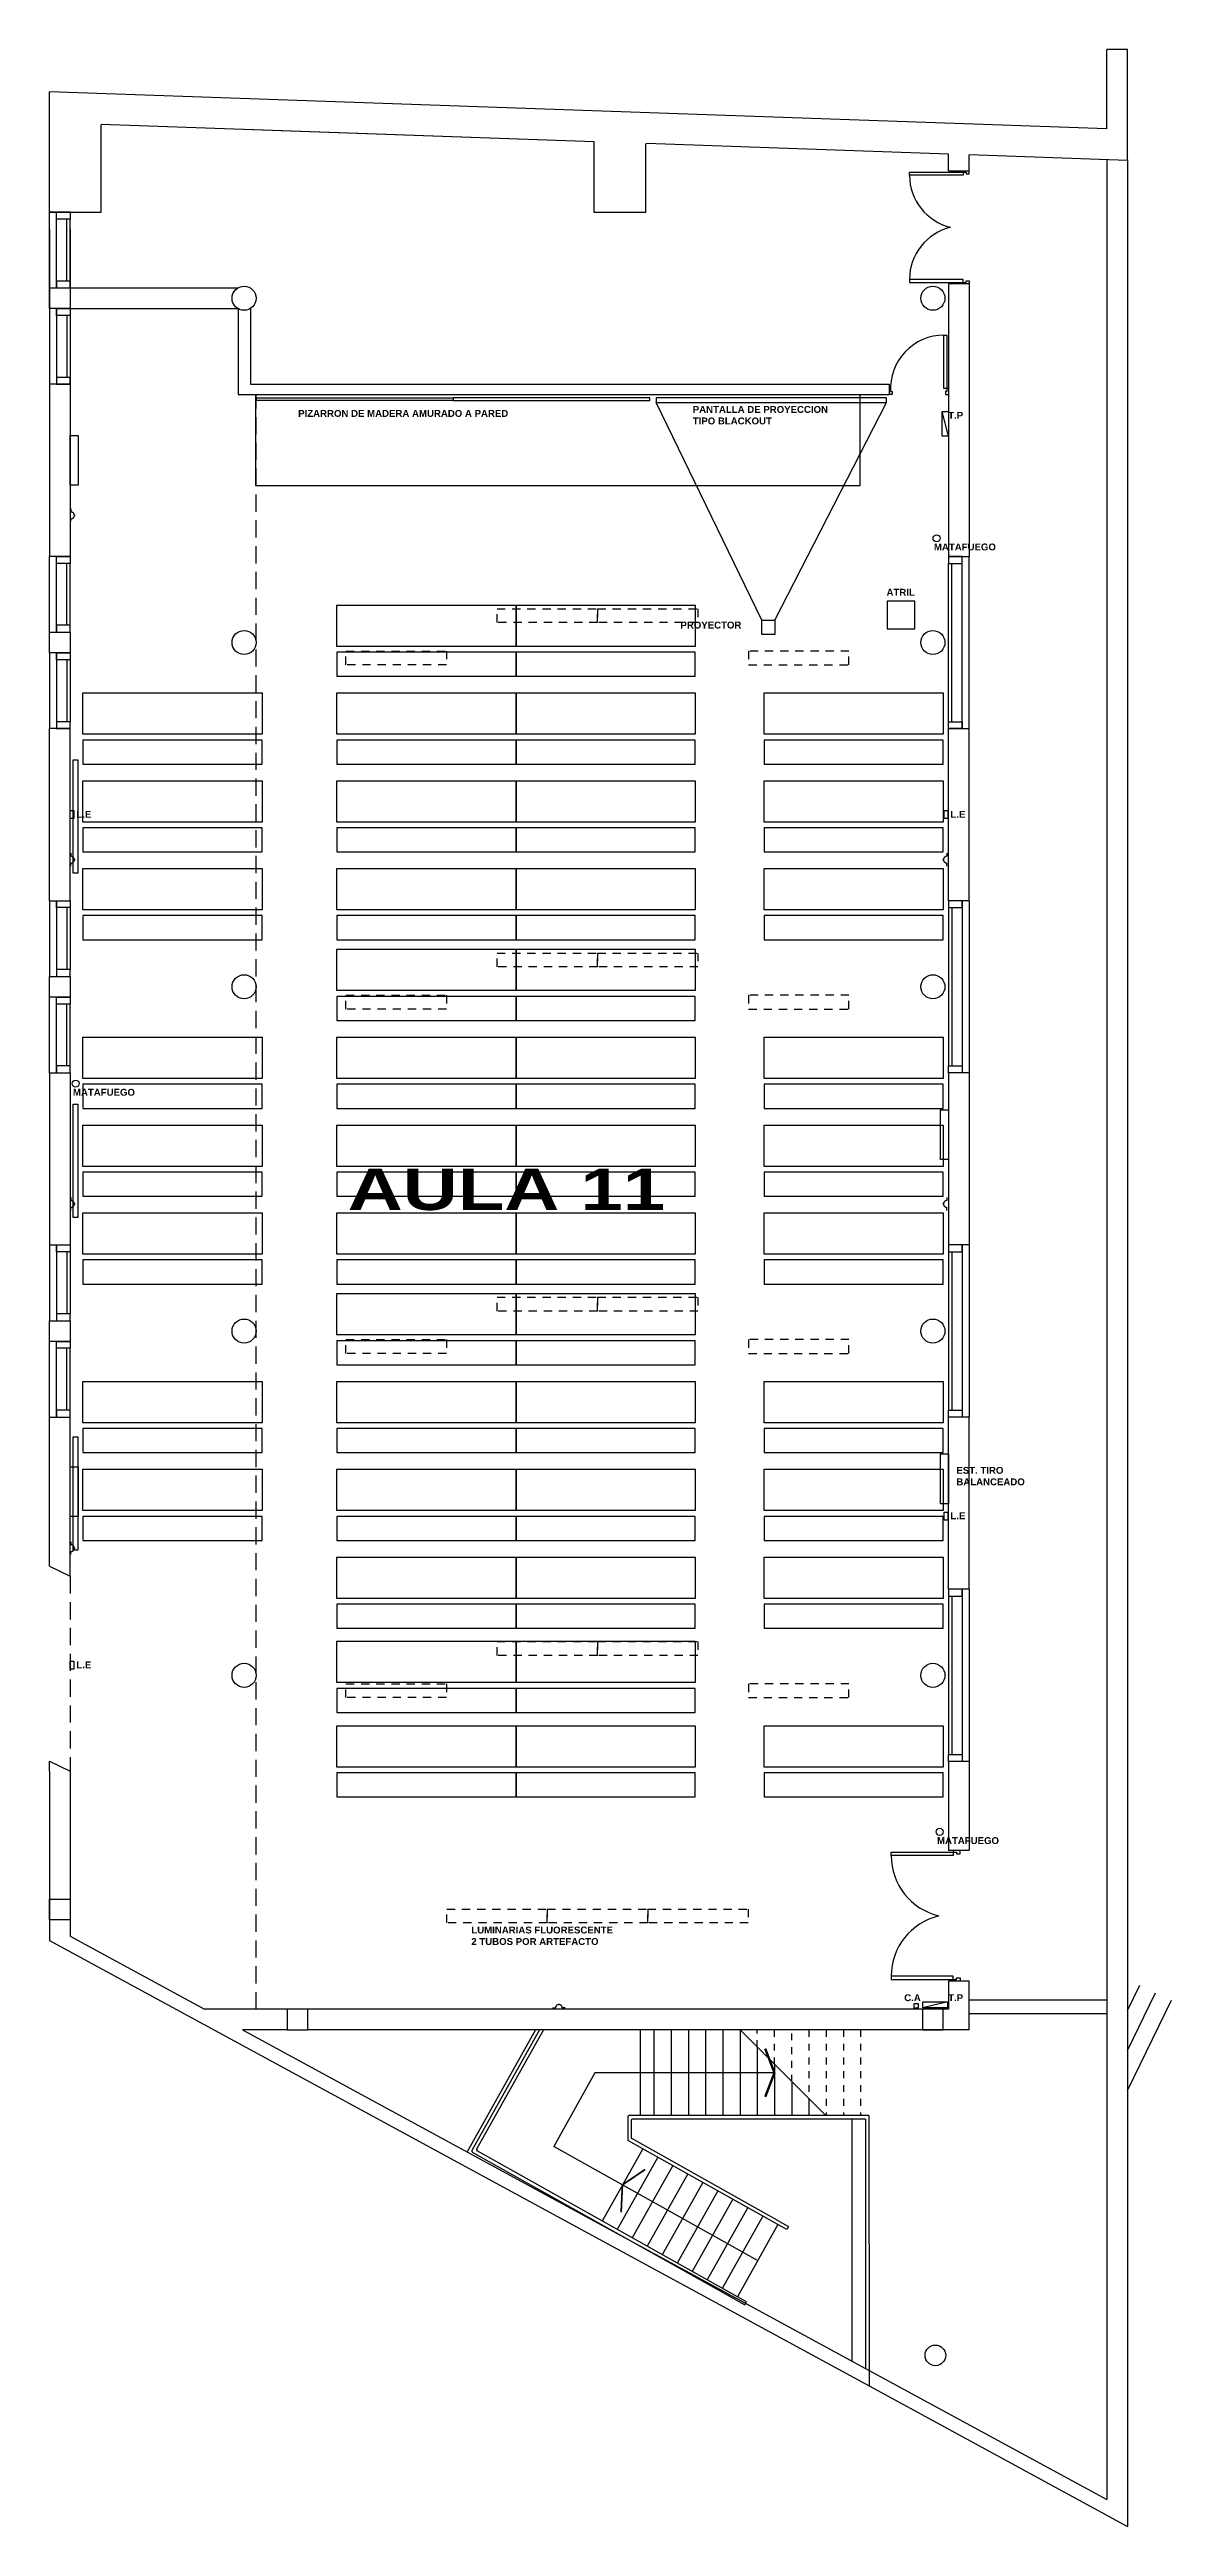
# Model space of a CAD drawing. Header units: millimetres. Extents: x 2030.2 to 2046.5, y 1336 to 1372.
import ezdxf

# ---------------------------------------------------------------- set-up
doc = ezdxf.new("R2010")
doc.units = ezdxf.units.MM
doc.linetypes.add('ACAD_ISO02W100', pattern=[15, 12, -3])
doc.linetypes.add('DASHED', pattern=[0.75, 0.5, -0.25])
for name, color, linetype in [('A-CARPINTERIAS PUERTAS', 2, 'Continuous'), ('A-MUROS', 5, 'Continuous'), ('A-PROYECCION', 3, 'DASHED'), ('BLOQUES', 1, 'Continuous'), ('CARPDET', 1, 'Continuous'), ('CARPINTERIAS', 2, 'Continuous'), ('dib - cotas', 1, 'Continuous'), ('dib - muro vista1', 1, 'Continuous'), ('dib - muro vista2', 2, 'Continuous'), ('dib - texto', 2, 'Continuous'), ('E-COLUMNAS CILINDRICAS', 6, 'Continuous'), ('ESTRUCTURA', 6, 'Continuous'), ('ESTUFAS', 50, 'Continuous'), ('iluminacion LED', 10, 'Continuous'), ('LUZ EMERGENCIA', 2, 'Continuous'), ('matafuegos', 1, 'Continuous'), ('mobiliario aulas', 7, 'Continuous'), ('SOLADOS EXTERIORES', 8, 'Continuous'), ('sonido', 1, 'Continuous'), ('T-LOCALES', 7, 'Continuous'), ('TABLERO PRINCIPAL', 1, 'Continuous'), ('tomas', 10, 'Continuous'), ('VISTA', 1, 'Continuous'), ('VISTA2', 2, 'Continuous'), ('VISTA4', 3, 'Continuous')]:
    doc.layers.add(name, color=color, linetype=linetype)
doc.layers.add('SUPERFICIES', color=6, linetype='Continuous', plot=False)
doc.styles.add('ARIAL', font='swisseb.ttf', dxfattribs={"width": 1.32})
doc.styles.add('STYLE1', font='swisseb.ttf', dxfattribs={"width": 1.32})

# ---------------------------------------------------------------- blocks, each defined once
blk = doc.blocks.new('P90DOBLE')
at = {"color": 3}
for points in [[(-0.00254, 0.04764), (-0.00254, 0.04637), (-0.0254, 0.04637), (-0.0254, 0.04764)], [(-0.00254, 0.00062), (-0.00254, 0.00189), (-0.0254, 0.00189), (-0.0254, 0.00062)]]:
    blk.add_lwpolyline(points, close=True, dxfattribs=at)
at = {"color": 2}
for points in [[(-0.00254, 0.04826), (-0.00254, 0.04764), (-0.00127, 0.04764), (-0.00127, 0.047), (0, 0.047), (0, 0.04764), (0, 0.04764), (0, 0.04826)], [(-0.00254, 0), (-0.00254, 0.00062), (-0.00127, 0.00062), (-0.00127, 0.00126), (0, 0.00126), (0, 0.00062), (0, 0.00062), (0, 0)]]:
    blk.add_lwpolyline(points, dxfattribs=at)
at = {"color": 1}
for centre, start, end in [((-0.00254, 0.04637), 180, 256.57303), ((-0.00254, 0.00189), 103.42697, 180)]:
    blk.add_arc(centre, 0.02286, start, end, dxfattribs=at)
blk = doc.blocks.new('aula11')
at = {"color": 3}
blk.add_lwpolyline([(-694.447, 379.217), (-694.49, 379.217), (-694.49, 379.994), (-694.447, 379.994)], close=True, dxfattribs=at)
at = {"color": 2}
for points in [[(-695.287, 379.217), (-695.266, 379.217), (-695.266, 379.174), (-695.244, 379.174), (-695.244, 379.13), (-695.266, 379.13), (-695.266, 379.13), (-695.287, 379.13)], [(-694.426, 379.217), (-694.447, 379.217), (-694.447, 379.174), (-694.469, 379.174), (-694.469, 379.13), (-694.447, 379.13), (-694.447, 379.13), (-694.426, 379.13)]]:
    blk.add_lwpolyline(points, dxfattribs=at)
at = {"color": 1}
blk.add_arc((-694.49, 379.217), 0.777, 89.9826, 183.2293, dxfattribs=at)
at = {"layer": 'A-MUROS'}
blk.add_line((-694.126, 361.78), (-694.426, 361.78), dxfattribs=at)
for points in [[(-692.126, 382.542), (-692.126, 382.543)], [(-691.826, 382.53), (-691.826, 382.532)], [(-691.826, 382.53), (-691.826, 382.532)]]:
    blk.add_lwpolyline(points, dxfattribs=at)
at = {"layer": 'A-PROYECCION', "ltscale": 0.03}
for p, q in [((-697.201, 355.13), (-697.201, 355.38)), ((-696.951, 354.88), (-696.951, 355.38)), ((-696.701, 354.63), (-696.701, 355.38)), ((-696.451, 355.38), (-696.451, 354.38)), ((-696.201, 355.38), (-696.201, 354.135)), ((-695.951, 355.38), (-695.951, 354.135)), ((-695.701, 355.38), (-695.701, 354.135))]:
    blk.add_line(p, q, dxfattribs=at)
at = {"layer": 'CARPDET'}
for p, q in [((-707.226, 380.78), (-707.226, 381.68)), ((-707.176, 380.78), (-707.176, 381.68)), ((-707.226, 380.28), (-707.226, 379.38)), ((-707.176, 380.28), (-707.176, 379.38)), ((-707.226, 375.78), (-707.226, 376.68)), ((-707.176, 375.78), (-707.176, 376.68)), ((-694.426, 374.38), (-694.426, 376.68)), ((-694.376, 374.38), (-694.376, 376.68)), ((-707.226, 375.28), (-707.226, 374.38)), ((-707.176, 375.28), (-707.176, 374.38)), ((-707.226, 371.68), (-707.226, 370.78)), ((-707.176, 371.68), (-707.176, 370.78)), ((-694.426, 371.68), (-694.426, 369.38)), ((-694.376, 371.68), (-694.376, 369.38)), ((-707.226, 369.38), (-707.226, 370.28)), ((-707.176, 369.38), (-707.176, 370.28)), ((-707.226, 366.68), (-707.226, 365.78)), ((-707.176, 366.68), (-707.176, 365.78)), ((-694.426, 366.68), (-694.426, 364.38)), ((-694.376, 366.68), (-694.376, 364.38)), ((-707.226, 364.38), (-707.226, 365.28)), ((-707.176, 364.38), (-707.176, 365.28)), ((-694.426, 361.68), (-694.426, 359.38)), ((-694.376, 361.68), (-694.376, 359.38))]:
    blk.add_line(p, q, dxfattribs=at)
at = {"layer": 'CARPINTERIAS'}
for p, q in [((-707.376, 380.68), (-707.376, 381.68)), ((-707.376, 380.38), (-707.376, 379.38)), ((-707.376, 375.68), (-707.376, 376.68)), ((-694.226, 374.28), (-694.226, 376.68)), ((-707.376, 375.38), (-707.376, 374.38)), ((-707.376, 371.78), (-707.376, 370.78)), ((-694.226, 371.78), (-694.226, 369.38)), ((-707.376, 369.28), (-707.376, 370.28)), ((-707.376, 366.78), (-707.376, 365.78)), ((-694.226, 366.78), (-694.226, 364.38)), ((-707.376, 364.28), (-707.376, 365.28)), ((-694.226, 361.78), (-694.226, 359.38))]:
    blk.add_line(p, q, dxfattribs=at)
for points in [[(-707.176, 381.78), (-707.176, 381.68), (-707.376, 381.68), (-707.376, 381.78)], [(-707.176, 380.68), (-707.176, 380.78), (-707.376, 380.78), (-707.376, 380.68)], [(-707.176, 380.38), (-707.176, 380.28), (-707.376, 380.28), (-707.376, 380.38)], [(-707.176, 379.28), (-707.176, 379.38), (-707.376, 379.38), (-707.376, 379.28)], [(-707.176, 376.78), (-707.176, 376.68), (-707.376, 376.68), (-707.376, 376.78)], [(-694.426, 376.78), (-694.426, 376.68), (-694.226, 376.68), (-694.226, 376.78)], [(-707.176, 375.68), (-707.176, 375.78), (-707.376, 375.78), (-707.376, 375.68)], [(-707.176, 375.38), (-707.176, 375.28), (-707.376, 375.28), (-707.376, 375.38)], [(-707.176, 374.28), (-707.176, 374.38), (-707.376, 374.38), (-707.376, 374.28)], [(-694.426, 374.28), (-694.426, 374.38), (-694.226, 374.38), (-694.226, 374.28)], [(-707.176, 371.78), (-707.176, 371.68), (-707.376, 371.68), (-707.376, 371.78)], [(-694.426, 371.78), (-694.426, 371.68), (-694.226, 371.68), (-694.226, 371.78)], [(-707.176, 370.68), (-707.176, 370.78), (-707.376, 370.78), (-707.376, 370.68)], [(-707.176, 370.38), (-707.176, 370.28), (-707.376, 370.28), (-707.376, 370.38)], [(-707.176, 369.28), (-707.176, 369.38), (-707.376, 369.38), (-707.376, 369.28)], [(-694.426, 369.28), (-694.426, 369.38), (-694.226, 369.38), (-694.226, 369.28)], [(-707.176, 366.78), (-707.176, 366.68), (-707.376, 366.68), (-707.376, 366.78)], [(-707.176, 365.68), (-707.176, 365.78), (-707.376, 365.78), (-707.376, 365.68)], [(-707.176, 365.38), (-707.176, 365.28), (-707.376, 365.28), (-707.376, 365.38)], [(-707.176, 364.28), (-707.176, 364.38), (-707.376, 364.38), (-707.376, 364.28)], [(-694.426, 364.28), (-694.426, 364.38), (-694.226, 364.38), (-694.226, 364.28)], [(-694.426, 361.78), (-694.426, 361.68), (-694.226, 361.68), (-694.226, 361.78)], [(-694.426, 359.28), (-694.426, 359.38), (-694.226, 359.38), (-694.226, 359.28)]]:
    blk.add_lwpolyline(points, close=True, dxfattribs=at)
at = {"layer": 'dib - cotas'}
for p, q in [((-707.476, 380.68), (-707.476, 381.78)), ((-707.476, 380.38), (-707.476, 379.28)), ((-707.476, 375.68), (-707.476, 376.78)), ((-694.126, 374.28), (-694.126, 376.78)), ((-707.476, 375.38), (-707.476, 374.28)), ((-707.476, 371.78), (-707.476, 370.68)), ((-694.126, 371.78), (-694.126, 369.28)), ((-707.476, 369.28), (-707.476, 370.38)), ((-707.476, 366.78), (-707.476, 365.68)), ((-694.126, 366.78), (-694.126, 364.28)), ((-707.476, 364.28), (-707.476, 365.38)), ((-694.126, 361.78), (-694.126, 359.28))]:
    blk.add_line(p, q, dxfattribs=at)
at = {"layer": 'dib - muro vista1'}
for p, q in [((-694.126, 355.819), (-692.126, 355.819)), ((-691.826, 355.661), (-691.646, 356.031)), ((-691.826, 355.08), (-691.417, 355.921)), ((-691.826, 354.499), (-691.188, 355.812)), ((-694.126, 355.619), (-692.126, 355.619))]:
    blk.add_line(p, q, dxfattribs=at)
at = {"layer": 'dib - muro vista2'}
for p, q in [((-692.126, 382.542), (-692.126, 348.559)), ((-691.826, 382.542), (-691.826, 348.168)), ((-695.829, 354.085), (-695.828, 350.572)), ((-695.578, 350.436), (-692.126, 348.559)), ((-695.578, 350.209), (-691.826, 348.168))]:
    blk.add_line(p, q, dxfattribs=at)
at = {"layer": 'dib - texto'}
blk.add_line((-694.126, 366.78), (-694.426, 366.78), dxfattribs=at)
blk.add_lwpolyline([(-694.426, 366.78), (-694.426, 366.68), (-694.226, 366.68), (-694.226, 366.78)], close=True, dxfattribs=at)
at = {"layer": 'E-COLUMNAS CILINDRICAS'}
for centre, radius in [((-704.651, 380.53), 0.175), ((-694.651, 380.53), 0.175), ((-704.651, 375.53), 0.175), ((-694.651, 375.53), 0.175), ((-704.651, 370.53), 0.175), ((-694.651, 370.53), 0.175), ((-704.651, 365.53), 0.175), ((-694.651, 365.53), 0.175), ((-704.651, 360.53), 0.175), ((-694.651, 360.53), 0.175), ((-694.615, 350.654), 0.15)]:
    blk.add_circle(centre, radius, dxfattribs=at)
at = {"layer": 'ESTRUCTURA'}
for points in [[(-707.176, 370.38), (-707.476, 370.38), (-707.476, 370.68), (-707.176, 370.68)], [(-707.176, 365.38), (-707.476, 365.38), (-707.476, 365.68), (-707.176, 365.68)], [(-707.176, 356.98), (-707.476, 356.98), (-707.476, 357.28), (-707.176, 357.28)], [(-707.176, 356.98), (-707.476, 356.98), (-707.476, 357.28), (-707.176, 357.28)]]:
    blk.add_lwpolyline(points, close=True, dxfattribs=at)
at = {"layer": 'ESTUFAS', "linetype": 'ACAD_ISO02W100'}
for points in [[(-707.061, 378.536), (-707.061, 377.814), (-707.176, 377.814), (-707.176, 378.536)], [(-694.426, 368.745), (-694.426, 368.023), (-694.54, 368.023), (-694.54, 368.745)], [(-694.426, 363.745), (-694.426, 363.023), (-694.54, 363.023), (-694.54, 363.745)], [(-707.061, 363.558), (-707.061, 362.837), (-707.176, 362.837), (-707.176, 363.558)]]:
    blk.add_lwpolyline(points, close=True, dxfattribs=at)
at = {"layer": 'iluminacion LED', "linetype": 'ACAD_ISO02W100', "ltscale": 0.01}
for points in [[(-699.52, 376.02), (-699.52, 375.82), (-700.979, 375.82), (-700.979, 376.02)], [(-698.062, 376.02), (-698.062, 375.82), (-699.52, 375.82), (-699.52, 376.02)], [(-701.714, 375.406), (-701.714, 375.206), (-703.172, 375.206), (-703.172, 375.406)], [(-697.327, 375.406), (-697.327, 375.206), (-695.869, 375.206), (-695.869, 375.406)], [(-699.52, 371.02), (-699.52, 370.82), (-700.979, 370.82), (-700.979, 371.02)], [(-698.062, 371.02), (-698.062, 370.82), (-699.52, 370.82), (-699.52, 371.02)], [(-701.714, 370.406), (-701.714, 370.206), (-703.172, 370.206), (-703.172, 370.406)], [(-697.327, 370.406), (-697.327, 370.206), (-695.869, 370.206), (-695.869, 370.406)], [(-699.52, 366.02), (-699.52, 365.82), (-700.979, 365.82), (-700.979, 366.02)], [(-698.062, 366.02), (-698.062, 365.82), (-699.52, 365.82), (-699.52, 366.02)], [(-701.714, 365.406), (-701.714, 365.206), (-703.172, 365.206), (-703.172, 365.406)], [(-697.327, 365.406), (-697.327, 365.206), (-695.869, 365.206), (-695.869, 365.406)], [(-699.52, 361.02), (-699.52, 360.82), (-700.979, 360.82), (-700.979, 361.02)], [(-698.062, 361.02), (-698.062, 360.82), (-699.52, 360.82), (-699.52, 361.02)], [(-701.714, 360.406), (-701.714, 360.206), (-703.172, 360.206), (-703.172, 360.406)], [(-697.327, 360.406), (-697.327, 360.206), (-695.869, 360.206), (-695.869, 360.406)], [(-700.25, 357.136), (-700.25, 356.936), (-701.708, 356.936), (-701.708, 357.136)], [(-698.791, 357.136), (-698.791, 356.936), (-700.25, 356.936), (-700.25, 357.136)], [(-697.333, 357.136), (-697.333, 356.936), (-698.791, 356.936), (-698.791, 357.136)]]:
    blk.add_lwpolyline(points, close=True, dxfattribs=at)
at = {"layer": 'LUZ EMERGENCIA'}
for points in [[(-707.122, 373.089), (-707.122, 372.972), (-707.176, 372.972), (-707.176, 373.089)], [(-694.432, 373.089), (-694.432, 372.972), (-694.485, 372.972), (-694.485, 373.089)], [(-694.432, 362.901), (-694.432, 362.784), (-694.485, 362.784), (-694.485, 362.901)], [(-707.122, 360.736), (-707.122, 360.619), (-707.176, 360.619), (-707.176, 360.736)]]:
    blk.add_lwpolyline(points, close=True, dxfattribs=at)
at = {"layer": 'matafuegos'}
for centre in [(-694.598, 377.044), (-707.097, 369.124), (-694.553, 358.257)]:
    blk.add_circle(centre, 0.0511, dxfattribs=at)
at = {"layer": 'mobiliario aulas'}
for p, q in [((-704.484, 379.135), (-704.484, 377.809)), ((-695.707, 377.809), (-695.707, 379.135)), ((-704.484, 377.809), (-695.707, 377.809))]:
    blk.add_line(p, q, dxfattribs=at)
for points in [[(-704.472, 379.085), (-701.616, 379.085), (-701.616, 379.047), (-704.472, 379.047)], [(-698.761, 379.085), (-701.616, 379.085), (-701.616, 379.047), (-698.761, 379.047)], [(-707.134, 373.825), (-707.065, 373.825), (-707.065, 372.181), (-707.134, 372.181)], [(-707.134, 368.825), (-707.065, 368.825), (-707.065, 367.181), (-707.134, 367.181)], [(-707.134, 363.992), (-707.065, 363.992), (-707.065, 362.348), (-707.134, 362.348)]]:
    blk.add_lwpolyline(points, close=True, dxfattribs=at)
at = {"layer": 'mobiliario aulas', "linetype": 'ACAD_ISO02W100'}
for points in [[(-703.303, 375.474), (-703.303, 376.074), (-700.703, 376.074), (-700.703, 375.474), (-703.303, 375.474)], [(-700.703, 375.474), (-700.703, 376.074), (-698.103, 376.074), (-698.103, 375.474), (-700.703, 375.474)], [(-695.314, 376.13), (-695.314, 375.73), (-694.914, 375.73), (-694.914, 376.13), (-695.314, 376.13)], [(-703.303, 375.39), (-703.303, 375.04), (-700.703, 375.04), (-700.703, 375.39), (-703.303, 375.39)], [(-700.703, 375.39), (-700.703, 375.04), (-698.103, 375.04), (-698.103, 375.39), (-700.703, 375.39)], [(-706.991, 374.198), (-706.991, 374.798), (-704.391, 374.798), (-704.391, 374.198), (-706.991, 374.198)], [(-703.303, 374.198), (-703.303, 374.798), (-700.703, 374.798), (-700.703, 374.198), (-703.303, 374.198)], [(-700.703, 374.198), (-700.703, 374.798), (-698.103, 374.798), (-698.103, 374.198), (-700.703, 374.198)], [(-697.102, 374.198), (-697.102, 374.798), (-694.502, 374.798), (-694.502, 374.198), (-697.102, 374.198)], [(-706.991, 374.114), (-706.991, 373.764), (-704.391, 373.764), (-704.391, 374.114), (-706.991, 374.114)], [(-703.303, 374.114), (-703.303, 373.764), (-700.703, 373.764), (-700.703, 374.114), (-703.303, 374.114)], [(-700.703, 374.114), (-700.703, 373.764), (-698.103, 373.764), (-698.103, 374.114), (-700.703, 374.114)], [(-697.102, 374.114), (-697.102, 373.764), (-694.502, 373.764), (-694.502, 374.114), (-697.102, 374.114)], [(-706.991, 372.922), (-706.991, 373.522), (-704.391, 373.522), (-704.391, 372.922), (-706.991, 372.922)], [(-703.303, 372.922), (-703.303, 373.522), (-700.703, 373.522), (-700.703, 372.922), (-703.303, 372.922)], [(-700.703, 372.922), (-700.703, 373.522), (-698.103, 373.522), (-698.103, 372.922), (-700.703, 372.922)], [(-697.102, 372.922), (-697.102, 373.522), (-694.502, 373.522), (-694.502, 372.922), (-697.102, 372.922)], [(-706.991, 372.838), (-706.991, 372.488), (-704.391, 372.488), (-704.391, 372.838), (-706.991, 372.838)], [(-703.303, 372.838), (-703.303, 372.488), (-700.703, 372.488), (-700.703, 372.838), (-703.303, 372.838)], [(-700.703, 372.838), (-700.703, 372.488), (-698.103, 372.488), (-698.103, 372.838), (-700.703, 372.838)], [(-697.102, 372.838), (-697.102, 372.488), (-694.502, 372.488), (-694.502, 372.838), (-697.102, 372.838)], [(-706.991, 371.646), (-706.991, 372.246), (-704.391, 372.246), (-704.391, 371.646), (-706.991, 371.646)], [(-703.303, 371.646), (-703.303, 372.246), (-700.703, 372.246), (-700.703, 371.646), (-703.303, 371.646)], [(-700.703, 371.646), (-700.703, 372.246), (-698.103, 372.246), (-698.103, 371.646), (-700.703, 371.646)], [(-697.102, 371.646), (-697.102, 372.246), (-694.502, 372.246), (-694.502, 371.646), (-697.102, 371.646)], [(-706.991, 371.563), (-706.991, 371.213), (-704.391, 371.213), (-704.391, 371.563), (-706.991, 371.563)], [(-703.303, 371.563), (-703.303, 371.213), (-700.703, 371.213), (-700.703, 371.563), (-703.303, 371.563)], [(-700.703, 371.563), (-700.703, 371.213), (-698.103, 371.213), (-698.103, 371.563), (-700.703, 371.563)], [(-697.102, 371.563), (-697.102, 371.213), (-694.502, 371.213), (-694.502, 371.563), (-697.102, 371.563)], [(-703.303, 370.474), (-703.303, 371.074), (-700.703, 371.074), (-700.703, 370.474), (-703.303, 370.474)], [(-700.703, 370.474), (-700.703, 371.074), (-698.103, 371.074), (-698.103, 370.474), (-700.703, 370.474)], [(-703.303, 370.39), (-703.303, 370.04), (-700.703, 370.04), (-700.703, 370.39), (-703.303, 370.39)], [(-700.703, 370.39), (-700.703, 370.04), (-698.103, 370.04), (-698.103, 370.39), (-700.703, 370.39)], [(-706.991, 369.198), (-706.991, 369.798), (-704.391, 369.798), (-704.391, 369.198), (-706.991, 369.198)], [(-703.303, 369.198), (-703.303, 369.798), (-700.703, 369.798), (-700.703, 369.198), (-703.303, 369.198)], [(-700.703, 369.198), (-700.703, 369.798), (-698.103, 369.798), (-698.103, 369.198), (-700.703, 369.198)], [(-697.102, 369.198), (-697.102, 369.798), (-694.502, 369.798), (-694.502, 369.198), (-697.102, 369.198)], [(-706.991, 369.114), (-706.991, 368.764), (-704.391, 368.764), (-704.391, 369.114), (-706.991, 369.114)], [(-703.303, 369.114), (-703.303, 368.764), (-700.703, 368.764), (-700.703, 369.114), (-703.303, 369.114)], [(-700.703, 369.114), (-700.703, 368.764), (-698.103, 368.764), (-698.103, 369.114), (-700.703, 369.114)], [(-697.102, 369.114), (-697.102, 368.764), (-694.502, 368.764), (-694.502, 369.114), (-697.102, 369.114)], [(-706.991, 367.922), (-706.991, 368.522), (-704.391, 368.522), (-704.391, 367.922), (-706.991, 367.922)], [(-703.303, 367.922), (-703.303, 368.522), (-700.703, 368.522), (-700.703, 367.922), (-703.303, 367.922)], [(-700.703, 367.922), (-700.703, 368.522), (-698.103, 368.522), (-698.103, 367.922), (-700.703, 367.922)], [(-697.102, 367.922), (-697.102, 368.522), (-694.502, 368.522), (-694.502, 367.922), (-697.102, 367.922)], [(-706.991, 367.838), (-706.991, 367.488), (-704.391, 367.488), (-704.391, 367.838), (-706.991, 367.838)], [(-703.303, 367.838), (-703.303, 367.488), (-700.703, 367.488), (-700.703, 367.838), (-703.303, 367.838)], [(-700.703, 367.838), (-700.703, 367.488), (-698.103, 367.488), (-698.103, 367.838), (-700.703, 367.838)], [(-697.102, 367.838), (-697.102, 367.488), (-694.502, 367.488), (-694.502, 367.838), (-697.102, 367.838)], [(-706.991, 366.646), (-706.991, 367.246), (-704.391, 367.246), (-704.391, 366.646), (-706.991, 366.646)], [(-703.303, 366.646), (-703.303, 367.246), (-700.703, 367.246), (-700.703, 366.646), (-703.303, 366.646)], [(-700.703, 366.646), (-700.703, 367.246), (-698.103, 367.246), (-698.103, 366.646), (-700.703, 366.646)], [(-697.102, 366.646), (-697.102, 367.246), (-694.502, 367.246), (-694.502, 366.646), (-697.102, 366.646)], [(-706.991, 366.563), (-706.991, 366.213), (-704.391, 366.213), (-704.391, 366.563), (-706.991, 366.563)], [(-703.303, 366.563), (-703.303, 366.213), (-700.703, 366.213), (-700.703, 366.563), (-703.303, 366.563)], [(-700.703, 366.563), (-700.703, 366.213), (-698.103, 366.213), (-698.103, 366.563), (-700.703, 366.563)], [(-697.102, 366.563), (-697.102, 366.213), (-694.502, 366.213), (-694.502, 366.563), (-697.102, 366.563)], [(-703.303, 365.474), (-703.303, 366.074), (-700.703, 366.074), (-700.703, 365.474), (-703.303, 365.474)], [(-700.703, 365.474), (-700.703, 366.074), (-698.103, 366.074), (-698.103, 365.474), (-700.703, 365.474)], [(-703.303, 365.39), (-703.303, 365.04), (-700.703, 365.04), (-700.703, 365.39), (-703.303, 365.39)], [(-700.703, 365.39), (-700.703, 365.04), (-698.103, 365.04), (-698.103, 365.39), (-700.703, 365.39)], [(-706.991, 364.198), (-706.991, 364.798), (-704.391, 364.798), (-704.391, 364.198), (-706.991, 364.198)], [(-703.303, 364.198), (-703.303, 364.798), (-700.703, 364.798), (-700.703, 364.198), (-703.303, 364.198)], [(-700.703, 364.198), (-700.703, 364.798), (-698.103, 364.798), (-698.103, 364.198), (-700.703, 364.198)], [(-697.102, 364.198), (-697.102, 364.798), (-694.502, 364.798), (-694.502, 364.198), (-697.102, 364.198)], [(-706.991, 364.114), (-706.991, 363.764), (-704.391, 363.764), (-704.391, 364.114), (-706.991, 364.114)], [(-703.303, 364.114), (-703.303, 363.764), (-700.703, 363.764), (-700.703, 364.114), (-703.303, 364.114)], [(-700.703, 364.114), (-700.703, 363.764), (-698.103, 363.764), (-698.103, 364.114), (-700.703, 364.114)], [(-697.102, 364.114), (-697.102, 363.764), (-694.502, 363.764), (-694.502, 364.114), (-697.102, 364.114)], [(-706.991, 362.922), (-706.991, 363.522), (-704.391, 363.522), (-704.391, 362.922), (-706.991, 362.922)], [(-703.303, 362.922), (-703.303, 363.522), (-700.703, 363.522), (-700.703, 362.922), (-703.303, 362.922)], [(-700.703, 362.922), (-700.703, 363.522), (-698.103, 363.522), (-698.103, 362.922), (-700.703, 362.922)], [(-697.102, 362.922), (-697.102, 363.522), (-694.502, 363.522), (-694.502, 362.922), (-697.102, 362.922)], [(-706.991, 362.838), (-706.991, 362.488), (-704.391, 362.488), (-704.391, 362.838), (-706.991, 362.838)], [(-703.303, 362.838), (-703.303, 362.488), (-700.703, 362.488), (-700.703, 362.838), (-703.303, 362.838)], [(-700.703, 362.838), (-700.703, 362.488), (-698.103, 362.488), (-698.103, 362.838), (-700.703, 362.838)], [(-697.102, 362.838), (-697.102, 362.488), (-694.502, 362.488), (-694.502, 362.838), (-697.102, 362.838)], [(-703.303, 361.646), (-703.303, 362.246), (-700.703, 362.246), (-700.703, 361.646), (-703.303, 361.646)], [(-700.703, 361.646), (-700.703, 362.246), (-698.103, 362.246), (-698.103, 361.646), (-700.703, 361.646)], [(-697.102, 361.646), (-697.102, 362.246), (-694.502, 362.246), (-694.502, 361.646), (-697.102, 361.646)], [(-703.303, 361.563), (-703.303, 361.213), (-700.703, 361.213), (-700.703, 361.563), (-703.303, 361.563)], [(-700.703, 361.563), (-700.703, 361.213), (-698.103, 361.213), (-698.103, 361.563), (-700.703, 361.563)], [(-697.102, 361.563), (-697.102, 361.213), (-694.502, 361.213), (-694.502, 361.563), (-697.102, 361.563)], [(-703.303, 360.425), (-703.303, 361.025), (-700.703, 361.025), (-700.703, 360.425), (-703.303, 360.425)], [(-700.703, 360.425), (-700.703, 361.025), (-698.103, 361.025), (-698.103, 360.425), (-700.703, 360.425)], [(-703.303, 360.341), (-703.303, 359.991), (-700.703, 359.991), (-700.703, 360.341), (-703.303, 360.341)], [(-700.703, 360.341), (-700.703, 359.991), (-698.103, 359.991), (-698.103, 360.341), (-700.703, 360.341)], [(-703.303, 359.198), (-703.303, 359.798), (-700.703, 359.798), (-700.703, 359.198), (-703.303, 359.198)], [(-700.703, 359.198), (-700.703, 359.798), (-698.103, 359.798), (-698.103, 359.198), (-700.703, 359.198)], [(-697.102, 359.198), (-697.102, 359.798), (-694.502, 359.798), (-694.502, 359.198), (-697.102, 359.198)], [(-703.303, 359.114), (-703.303, 358.764), (-700.703, 358.764), (-700.703, 359.114), (-703.303, 359.114)], [(-700.703, 359.114), (-700.703, 358.764), (-698.103, 358.764), (-698.103, 359.114), (-700.703, 359.114)], [(-697.102, 359.114), (-697.102, 358.764), (-694.502, 358.764), (-694.502, 359.114), (-697.102, 359.114)]]:
    blk.add_lwpolyline(points, dxfattribs=at)
at = {"layer": 'SOLADOS EXTERIORES'}
for p, q in [((-697.133, 375.853), (-698.667, 379.016)), ((-696.945, 375.853), (-695.322, 379.016))]:
    blk.add_line(p, q, dxfattribs=at)
at = {"layer": 'sonido', "linetype": 'ACAD_ISO02W100'}
for points in [[(-698.667, 379.016), (-695.322, 379.016), (-695.322, 379.085), (-698.667, 379.085)], [(-697.133, 375.853), (-696.945, 375.853), (-696.945, 375.645), (-697.133, 375.645)]]:
    blk.add_lwpolyline(points, close=True, dxfattribs=at)
at = {"layer": 'SUPERFICIES'}
for p, q in [((-707.476, 383.079), (-707.476, 383.53)), ((-707.476, 383.079), (-707.476, 383.53)), ((-707.476, 381.53), (-707.476, 383.53)), ((-707.476, 383.079), (-707.476, 383.53)), ((-692.126, 382.992), (-707.476, 383.53)), ((-699.567, 382.803), (-706.726, 383.053)), ((-706.726, 381.78), (-706.726, 383.053)), ((-699.567, 382.803), (-706.726, 383.053)), ((-699.567, 382.803), (-706.726, 383.053)), ((-699.567, 382.803), (-704.651, 382.98)), ((-699.567, 382.803), (-704.651, 382.98)), ((-699.567, 382.803), (-704.651, 382.98)), ((-699.567, 381.776), (-699.567, 382.803)), ((-698.817, 381.776), (-698.817, 382.767)), ((-694.426, 382.622), (-698.807, 382.777)), ((-694.426, 382.381), (-694.426, 382.622)), ((-691.826, 382.53), (-694.126, 382.612)), ((-694.126, 382.381), (-694.126, 382.612)), ((-694.426, 382.381), (-694.126, 382.381)), ((-707.176, 381.78), (-707.476, 381.78)), ((-707.476, 381.78), (-706.726, 381.78)), ((-698.817, 381.776), (-699.567, 381.776)), ((-707.476, 381.53), (-707.476, 376.78)), ((-707.176, 381.53), (-707.176, 376.78)), ((-707.176, 380.68), (-704.741, 380.68)), ((-694.426, 380.74), (-694.426, 376.78)), ((-694.126, 380.74), (-694.126, 376.78)), ((-707.176, 380.38), (-704.736, 380.38)), ((-704.736, 380.38), (-704.736, 379.13)), ((-704.556, 380.383), (-704.556, 379.28)), ((-707.176, 379.28), (-707.476, 379.28)), ((-704.556, 379.28), (-695.287, 379.28)), ((-695.287, 379.28), (-695.287, 379.13)), ((-704.736, 379.13), (-695.287, 379.13)), ((-707.176, 376.78), (-707.476, 376.78)), ((-694.426, 376.78), (-694.126, 376.78)), ((-707.476, 371.78), (-707.476, 374.28)), ((-707.176, 374.28), (-707.476, 374.28)), ((-707.176, 371.78), (-707.176, 374.28)), ((-694.426, 371.78), (-694.426, 374.28)), ((-694.426, 374.28), (-694.126, 374.28)), ((-694.126, 371.78), (-694.126, 374.28)), ((-707.476, 371.78), (-707.176, 371.78)), ((-694.126, 371.78), (-694.426, 371.78)), ((-707.476, 369.28), (-707.476, 366.78)), ((-707.476, 369.28), (-707.176, 369.28)), ((-707.176, 369.28), (-707.176, 366.78)), ((-694.426, 369.28), (-694.426, 366.78)), ((-694.126, 369.28), (-694.426, 369.28)), ((-694.126, 369.28), (-694.126, 366.78)), ((-707.476, 366.78), (-707.176, 366.78)), ((-707.476, 362.114), (-707.476, 364.28)), ((-707.476, 364.28), (-707.176, 364.28)), ((-707.176, 361.968), (-707.176, 364.28)), ((-694.426, 361.78), (-694.426, 364.28)), ((-694.126, 364.28), (-694.426, 364.28)), ((-694.126, 361.78), (-694.126, 364.28)), ((-707.476, 359.138), (-707.476, 359.284)), ((-707.476, 359.138), (-707.476, 356.98)), ((-707.176, 359.138), (-707.176, 357.248)), ((-694.426, 359.28), (-694.426, 357.986)), ((-694.126, 359.28), (-694.426, 359.28)), ((-694.126, 359.28), (-694.126, 357.986)), ((-707.476, 356.98), (-707.476, 356.677)), ((-707.176, 356.98), (-707.176, 356.98)), ((-707.176, 356.98), (-707.176, 356.742)), ((-707.476, 356.677), (-695.578, 350.209)), ((-707.176, 356.742), (-705.224, 355.68)), ((-694.426, 356.086), (-694.426, 355.68)), ((-704.027, 355.68), (-705.224, 355.68)), ((-694.426, 355.68), (-703.727, 355.68)), ((-704.672, 355.38), (-695.578, 350.436)), ((-704.027, 355.38), (-704.672, 355.38)), ((-694.126, 355.38), (-703.726, 355.38)), ((-695.578, 350.436), (-695.578, 350.209))]:
    blk.add_line(p, q, dxfattribs=at)
for points in [[(-691.826, 384.142), (-692.126, 384.142)], [(-692.126, 382.992), (-692.126, 384.142)], [(-691.826, 382.53), (-691.826, 384.142)], [(-691.826, 382.982), (-691.826, 384.141)], [(-694.126, 380.74), (-694.426, 380.74)], [(-707.476, 362.114), (-707.176, 361.968)], [(-707.476, 359.284), (-707.176, 359.138)], [(-694.131, 357.986), (-694.426, 357.986)], [(-694.126, 356.086), (-694.426, 356.086)], [(-694.126, 355.38), (-694.126, 356.086)]]:
    blk.add_lwpolyline(points, dxfattribs=at)
for points in [[(-707.176, 380.38), (-707.476, 380.38), (-707.476, 380.68), (-707.176, 380.68)], [(-707.176, 375.38), (-707.476, 375.38), (-707.476, 375.68), (-707.176, 375.68)], [(-704.027, 355.38), (-703.727, 355.38), (-703.727, 355.68), (-704.027, 355.68)], [(-694.801, 355.382), (-694.501, 355.382), (-694.501, 355.682), (-694.801, 355.682)]]:
    blk.add_lwpolyline(points, close=True, dxfattribs=at)
blk.add_arc((-698.807, 382.767), 0.01, 87.9867, 180, dxfattribs=at)
at = {"layer": 'TABLERO PRINCIPAL', "linetype": 'ACAD_ISO02W100'}
for p, q in [((-694.426, 378.528), (-694.515, 378.886)), ((-694.44, 355.79), (-694.798, 355.701))]:
    blk.add_line(p, q, dxfattribs=at)
for points in [[(-694.426, 378.528), (-694.515, 378.528), (-694.515, 378.886), (-694.426, 378.886)], [(-694.44, 355.79), (-694.44, 355.701), (-694.798, 355.701), (-694.798, 355.79)], [(-694.923, 355.766), (-694.865, 355.766), (-694.865, 355.698), (-694.923, 355.698)]]:
    blk.add_lwpolyline(points, close=True, dxfattribs=at)
at = {"layer": 'tomas', "linetype": 'ACAD_ISO02W100'}
for p, q in [((-707.165, 377.471), (-707.165, 377.426)), ((-707.115, 377.376), (-707.103, 377.376)), ((-707.165, 377.283), (-707.165, 377.327)), ((-707.165, 372.471), (-707.165, 372.426)), ((-707.165, 372.283), (-707.165, 372.327)), ((-707.115, 372.376), (-707.103, 372.376)), ((-694.497, 372.376), (-694.509, 372.376)), ((-694.447, 372.471), (-694.447, 372.426)), ((-694.447, 372.283), (-694.447, 372.327)), ((-707.165, 367.471), (-707.165, 367.426)), ((-707.165, 367.283), (-707.165, 367.327)), ((-707.115, 367.376), (-707.103, 367.376)), ((-694.497, 367.376), (-694.509, 367.376)), ((-694.447, 367.471), (-694.447, 367.426)), ((-694.447, 367.283), (-694.447, 367.327)), ((-707.165, 362.471), (-707.165, 362.426)), ((-707.165, 362.283), (-707.165, 362.327)), ((-707.115, 362.376), (-707.103, 362.376)), ((-700.175, 355.699), (-700.13, 355.699)), ((-700.081, 355.749), (-700.081, 355.761)), ((-699.988, 355.699), (-700.031, 355.699))]:
    blk.add_line(p, q, dxfattribs=at)
for centre, start, end in [((-707.165, 377.376), 270, 90), ((-707.165, 372.376), 270, 90), ((-694.447, 372.376), 90, 270), ((-707.165, 367.376), 270, 90), ((-694.447, 367.376), 90, 270), ((-707.165, 362.376), 270, 90), ((-700.081, 355.699), 0, 180)]:
    blk.add_arc(centre, 0.0497, start, end, dxfattribs=at)
at = {"layer": 'VISTA'}
for p, q in [((-700.362, 355.38), (-701.343, 353.63)), ((-700.304, 355.38), (-701.275, 353.649)), ((-699.559, 354.758), (-700.153, 353.687)), ((-696.951, 354.758), (-699.559, 354.758)), ((-699.082, 354.115), (-699.082, 353.789)), ((-695.832, 354.135), (-699.062, 354.135)), ((-695.579, 354.135), (-699.062, 354.135)), ((-699.032, 354.065), (-699.032, 353.818)), ((-695.629, 354.085), (-699.012, 354.085)), ((-695.629, 354.085), (-695.628, 350.463)), ((-695.579, 354.135), (-695.579, 354.085)), ((-695.579, 354.11), (-695.578, 350.436)), ((-697.49, 351.505), (-701.267, 353.622)), ((-697.195, 352.03), (-700.153, 353.687)), ((-696.901, 352.555), (-699.072, 353.771)), ((-696.877, 352.599), (-699.022, 353.801)), ((-697.514, 351.461), (-701.335, 353.602)), ((-696.77, 352.482), (-696.901, 352.555)), ((-696.877, 352.599), (-696.746, 352.525)), ((-696.746, 352.525), (-696.77, 352.482)), ((-697.514, 351.461), (-697.383, 351.388)), ((-697.359, 351.432), (-697.49, 351.505)), ((-697.383, 351.388), (-697.359, 351.432))]:
    blk.add_line(p, q, dxfattribs=at)
for points, const_width in [([(-696.951, 354.758), (-697.085, 355.108)], 0.035), ([(-696.951, 354.758), (-697.085, 354.408)], 0.035), ([(-699.158, 353.13), (-698.829, 353.353)], 0.025), ([(-699.158, 353.13), (-699.177, 352.732)], 0.025)]:
    blk.add_lwpolyline(points, dxfattribs=dict(at, const_width=const_width))
for centre, start, end in [((-699.062, 354.115), 90, 180), ((-699.012, 354.065), 90, 180), ((-701.325, 353.62), 150.7361, 240.7361), ((-701.257, 353.639), 150.7361, 240.7361), ((-699.062, 353.789), 180, 240.7361), ((-699.012, 353.818), 180, 240.7361)]:
    blk.add_arc(centre, 0.02, start, end, dxfattribs=at)
at = {"layer": 'VISTA2'}
for p, q in [((-700.419, 355.38), (-701.412, 353.608)), ((-698.901, 355.38), (-698.901, 354.135)), ((-698.701, 355.38), (-698.701, 354.135)), ((-698.451, 355.38), (-698.451, 354.135)), ((-698.201, 355.38), (-698.201, 354.135)), ((-697.951, 355.38), (-697.951, 354.135)), ((-697.701, 355.38), (-697.701, 354.135)), ((-697.451, 355.38), (-697.451, 354.135)), ((-696.205, 354.135), (-697.451, 355.38)), ((-697.201, 355.13), (-697.201, 354.135)), ((-696.951, 354.88), (-696.951, 354.135)), ((-696.701, 354.63), (-696.701, 354.135)), ((-696.451, 354.38), (-696.451, 354.135)), ((-698.864, 353.655), (-699.453, 352.605)), ((-698.646, 353.533), (-699.234, 352.483)), ((-698.428, 353.411), (-699.016, 352.36)), ((-698.428, 353.411), (-699.016, 352.36)), ((-698.21, 353.288), (-698.798, 352.238)), ((-697.992, 353.166), (-698.58, 352.116)), ((-697.774, 353.044), (-698.362, 351.994)), ((-697.555, 352.922), (-698.144, 351.872)), ((-697.337, 352.8), (-697.926, 351.749)), ((-697.119, 352.677), (-697.708, 351.627)), ((-696.901, 352.555), (-697.49, 351.505))]:
    blk.add_line(p, q, dxfattribs=at)
at = {"layer": 'VISTA4', "linetype": 'DASHED', "ltscale": 0.5}
for p, q in [((-704.476, 355.68), (-704.476, 379.13)), ((-707.176, 361.968), (-707.176, 359.138))]:
    blk.add_line(p, q, dxfattribs=at)
at = {"layer": 'A-CARPINTERIAS PUERTAS', "xscale": 39.37007874016012, "yscale": 39.37007874016012, "zscale": 39.37007874016012}
blk.add_blockref('P90DOBLE', (-694.256, 356.086), dxfattribs=at)
at = {"layer": 'BLOQUES', "xscale": 34.00337937467783, "yscale": 34.00337937467783, "zscale": 34.00337937467783}
blk.add_blockref('P90DOBLE', (-694.126, 380.74), dxfattribs=at)
at = {"layer": 'dib - texto', "style": 'STYLE1', "width": 1.32}
blk.add_text('AULA 11', height=0.6, dxfattribs=at).set_placement((-703.147, 367.288))
at = {"layer": 'T-LOCALES', "ltscale": 0.5, "char_height": 0.1, "width": 5.62056, "attachment_point": 1, "style": 'ARIAL'}
for s, insert in [('{\\fSwis721 Lt BT|b1|i0|c0|p34;PIZARRON DE MADERA AMURADO A PARED}', (-703.866, 378.907)), ('{\\fSwis721 Lt BT|b1|i0|c0|p34;PANTALLA DE PROYECCION\\PTIPO BLACKOUT}', (-698.137, 378.965)), ('\\pi2.6858;{\\fSwis721 Lt BT|b1|i0|c0|p34;T.P}', (-697.114, 378.88)), ('{\\fSwis721 Lt BT|b1|i0|c0|p34;MATAFUEGO}', (-694.636, 376.968)), ('{\\fSwis721 Lt BT|b1|i0|c0|p34;ATRIL }', (-695.324, 376.31)), ('{\\fSwis721 Lt BT|b1|i0|c0|p34;PROYECTOR}', (-698.316, 375.833)), ('{\\fSwis721 Lt BT|b1|i0|c0|p34;L.E}', (-707.087, 373.085)), ('{\\fSwis721 Lt BT|b1|i0|c0|p34;L.E}', (-694.396, 373.085)), ('{\\fSwis721 Lt BT|b1|i0|c0|p34;MATAFUEGO}', (-707.136, 369.048)), ('{\\fSwis721 Lt BT|b1|i0|c0|p34;EST. TIRO \\PBALANCEADO}', (-694.31, 363.557)), ('{\\fSwis721 Lt BT|b1|i0|c0|p34;L.E}', (-694.396, 362.897)), ('{\\fSwis721 Lt BT|b1|i0|c0|p34;L.E}', (-707.087, 360.732)), ('{\\fSwis721 Lt BT|b1|i0|c0|p34;MATAFUEGO}', (-694.591, 358.18)), ('{\\fSwis721 Lt BT|b1|i0|c0|p34;LUMINARIAS FLUORESCENTE\\P2 TUBOS POR ARTEFACTO}', (-701.352, 356.881)), ('\\pi2.6697;{\\fSwis721 Lt BT|b1|i0|c0|p34;C.A}', (-697.737, 355.898)), ('\\pi2.6858;{\\fSwis721 Lt BT|b1|i0|c0|p34;T.P}', (-697.114, 355.898))]:
    blk.add_mtext(s, dxfattribs=dict(at, insert=insert))

msp = doc.modelspace()

# ---------------------------------------------------------------- block references
msp.add_blockref('aula11', (2737.679, 987.863))

doc.saveas('drawing.dxf')
